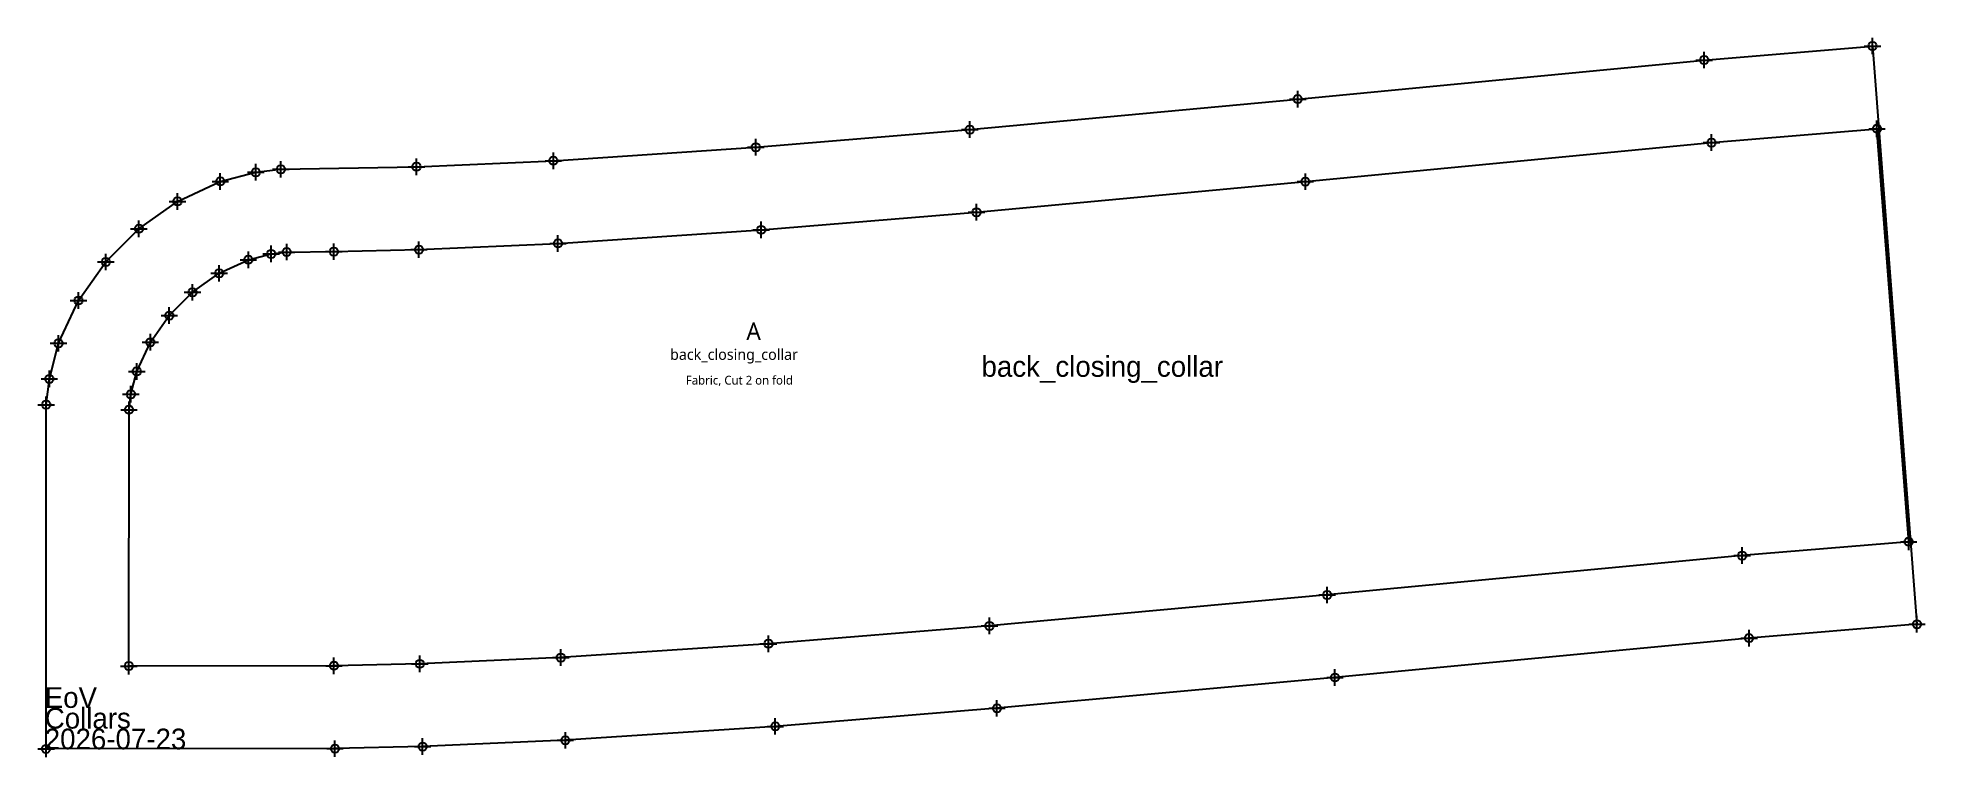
# Model space of a CAD drawing. Extents: x -1 to 227, y -1 to 86.
import ezdxf

# ---------------------------------------------------------------- set-up
doc = ezdxf.new("R2010")
doc.units = 0
doc.header["$PDMODE"] = 34
for name, color, linetype in [('1', 250, 'CONTINUOUS'), ('14', 250, 'CONTINUOUS'), ('15', 250, 'CONTINUOUS'), ('2', 250, 'CONTINUOUS'), ('3', 250, 'CONTINUOUS'), ('7', 250, 'CONTINUOUS'), ('84', 250, 'CONTINUOUS'), ('87', 250, 'CONTINUOUS')]:
    doc.layers.add(name, color=color, linetype=linetype)
doc.styles.add('YU GOTHIC UI', font='YU GOTHIC UI')
doc.styles.add('YU GOTHIC UI_BOLD', font='YU GOTHIC UI')

# ---------------------------------------------------------------- blocks, each defined once
blk = doc.blocks.new('BACK_CLOSING_COLLAR')
at = {"layer": '1'}
blk.add_lwpolyline([(44.9, 70.32), (61.44, 71.05), (85.89, 72.68), (111.74, 74.81), (151.36, 78.49), (200.46, 83.21), (220.79, 84.9), (226.16, 15.1), (205.88, 13.42), (155.86, 8.67), (115.03, 4.95), (88.25, 2.77), (62.89, 1.09), (45.65, 0.33), (35.06, 0.08), (0.16, 0.05), (0.18, 41.6), (0.56, 44.72), (1.67, 49.01), (4.08, 54.18), (7.38, 58.83), (11.38, 62.84), (16.03, 66.14), (21.21, 68.55), (25.5, 69.66), (28.53, 70.02), (44.9, 70.32)], close=True, dxfattribs=at)
at = {"layer": '14'}
blk.add_lwpolyline([(34.93, 60.08), (45.21, 60.32), (62, 61.07), (86.55, 62.71), (112.56, 64.84), (152.28, 68.53), (201.34, 73.24), (221.33, 74.91), (225.16, 25.05), (205.05, 23.39), (154.92, 18.63), (114.12, 14.9), (87.44, 12.74), (62.34, 11.08), (45.31, 10.32), (34.94, 10.08), (10.16, 10.05), (10.18, 40.99), (10.41, 42.86), (11.12, 45.62), (12.76, 49.14), (15.05, 52.36), (17.86, 55.17), (21.08, 57.46), (24.6, 59.1), (27.36, 59.81), (29.23, 60.03), (34.93, 60.08)], close=True, dxfattribs=at)
at = {"layer": '2'}
for p in [(220.79, 84.9), (221.33, 74.91), (28.53, 70.02), (29.23, 60.03), (225.16, 25.05), (226.16, 15.1), (10.16, 10.05), (34.94, 10.08), (0.16, 0.05), (35.06, 0.08)]:
    blk.add_point(p, dxfattribs=at)
at = {"layer": '3'}
for p in [(200.46, 83.21), (151.36, 78.49), (111.74, 74.81), (201.34, 73.24), (61.44, 71.05), (85.89, 72.68), (21.21, 68.55), (25.5, 69.66), (44.9, 70.32), (44.9, 70.32), (152.28, 68.53), (16.03, 66.14), (112.56, 64.84), (11.38, 62.84), (86.55, 62.71), (27.36, 59.81), (34.93, 60.08), (34.93, 60.08), (45.21, 60.32), (62, 61.07), (7.38, 58.83), (21.08, 57.46), (24.6, 59.1), (17.86, 55.17), (4.08, 54.18), (15.05, 52.36), (1.67, 49.01), (12.76, 49.14), (11.12, 45.62), (0.56, 44.72), (0.18, 41.6), (10.41, 42.86), (10.18, 40.99), (205.05, 23.39), (154.92, 18.63), (114.12, 14.9), (87.44, 12.74), (205.88, 13.42), (45.31, 10.32), (62.34, 11.08), (155.86, 8.67), (115.03, 4.95), (88.25, 2.77), (45.65, 0.33), (62.89, 1.09)]:
    blk.add_point(p, dxfattribs=at)
at = {"layer": '7'}
blk.add_line((225.16, 25.05), (221.33, 74.91), dxfattribs=at)
at = {"layer": '84'}
blk.add_lwpolyline([(44.9, 70.32), (61.44, 71.05), (85.89, 72.68), (111.74, 74.81), (151.36, 78.49), (200.46, 83.21), (220.79, 84.9), (226.16, 15.1), (205.88, 13.42), (155.86, 8.67), (115.03, 4.95), (88.25, 2.77), (62.89, 1.09), (45.65, 0.33), (35.06, 0.08), (0.16, 0.05), (0.18, 41.6), (0.56, 44.72), (1.67, 49.01), (4.08, 54.18), (7.38, 58.83), (11.38, 62.84), (16.03, 66.14), (21.21, 68.55), (25.5, 69.66), (28.53, 70.02), (44.9, 70.32)], close=True, dxfattribs=at)
at = {"layer": '87'}
blk.add_lwpolyline([(34.93, 60.08), (45.21, 60.32), (62, 61.07), (86.55, 62.71), (112.56, 64.84), (152.28, 68.53), (201.34, 73.24), (221.33, 74.91), (225.16, 25.05), (205.05, 23.39), (154.92, 18.63), (114.12, 14.9), (87.44, 12.74), (62.34, 11.08), (45.31, 10.32), (34.94, 10.08), (10.16, 10.05), (10.18, 40.99), (10.41, 42.86), (11.12, 45.62), (12.76, 49.14), (15.05, 52.36), (17.86, 55.17), (21.08, 57.46), (24.6, 59.1), (27.36, 59.81), (29.23, 60.03), (34.93, 60.08)], close=True, dxfattribs=at)
at = {"layer": '1'}
for s, height, style, p in [('A', 2.12, 'YU GOTHIC UI_BOLD', (84.75, 49.4)), ('back_closing_collar', 1.3229, 'YU GOTHIC UI_BOLD', (75.54, 47.01)), ('Fabric, Cut 2 on fold', 1.0583, 'YU GOTHIC UI', (77.44, 44.03))]:
    blk.add_text(s, height=height, dxfattribs=dict(at, style=style)).set_placement(p)
at = {"layer": '15'}
blk.add_text('back_closing_collar', height=2.5, dxfattribs=at).set_placement((113.16, 44.97))

msp = doc.modelspace()

# ---------------------------------------------------------------- block references
at = {"layer": '1'}
msp.add_blockref('BACK_CLOSING_COLLAR', (0, 0), dxfattribs=at)

# ---------------------------------------------------------------- texts
for s, p in [('EoV', (0, 5)), ('Collars', (0, 2.5)), ('2026-07-23', (0, 0))]:
    msp.add_text(s, height=2.5, dxfattribs=at).set_placement(p)

doc.saveas('drawing.dxf')
